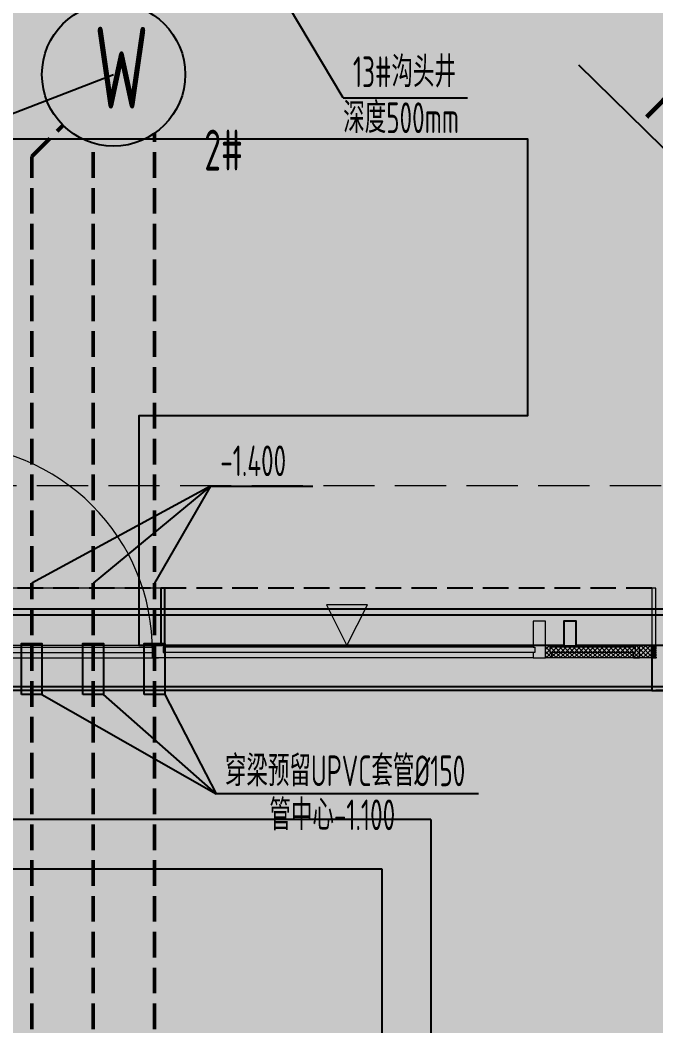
# Model space of a CAD drawing. Header units: inches. Extents: x 143994 to 247866, y 243815 to 272761.
# Drawn here: x 233331 to 236438, y 259888 to 264802 of the extents above; entities that cross this region are included whole.
import ezdxf
from ezdxf.enums import TextEntityAlignment as Align

# ---------------------------------------------------------------- set-up
doc = ezdxf.new("R2010")
doc.units = ezdxf.units.IN
doc.header["$LTSCALE"] = 1000
doc.header["$MEASUREMENT"] = 0
doc.linetypes.add('DASH', pattern=[0.35, 0.25, -0.1])
doc.layers.get('DEFPOINTS').update_dxf_attribs({"color": 62})
for name, color, linetype in [('0-dim', 90, 'Continuous'), ('0-fm', 30, 'Continuous'), ('0-word', 131, 'Continuous'), ('0-建筑1F', 127, 'Continuous'), ('0-建筑2F', 127, 'Continuous'), ('00污水标注', 130, 'Continuous'), ('00雨水标注', 3, 'Continuous'), ('A-S-face(建筑粉刷线)', 136, 'Continuous'), ('A-Wall-Patn', 255, 'Continuous'), ('I-finish', 8, 'Continuous'), ('PUB_HATCH', 8, 'Continuous')]:
    doc.layers.add(name, color=color, linetype=linetype)
for name, color, linetype, lineweight in [('00污水管', 120, 'DASH', 50), ('A-M-Glass-Sill', 8, 'Continuous', 9), ('A-M-Stone', 11, 'Continuous', 15), ('MQ-HZ幕墙绘制', 6, 'Continuous', 13), ('散水线', 8, 'Continuous', 15)]:
    doc.layers.add(name, color=color, linetype=linetype, lineweight=lineweight)
doc.styles.add('ECADI', font='hzs.shx', dxfattribs={"width": 0.7, "bigfont": 'hztxt.shx'})
doc.styles.add('HS2', font='')
doc.styles.get('HS2').set_extended_font_data('SimHei')
pattern_1 = [(270, (1330.9525, 145.3926), (1.649778, -3e-16), [0.9525, -1.905]), (30, (1330.9525, 145.3926), (-0.824889, 1.4287496586), [0.9525, -1.905]), (330, (1330.9525, 144.4401), (0.824889, 1.4287496586), [0.9525, -1.905])]

# ---------------------------------------------------------------- blocks, each defined once
blk = doc.blocks.new('SLOP MARK')
at = {"layer": '0-dim', "color": 4}
blk.add_lwpolyline([(-13.8, 0), (13.8, 0), (9.47, 2.5)], dxfattribs=at)
at = {"layer": '0-word', "style": 'HS2', "flags": 4}
blk.add_attdef('i=1%', text='', height=3.5, dxfattribs=at).set_placement((-1.897, 1), align=Align.CENTER)
blk = doc.blocks.new('A$C0DD370A0')
at = {"layer": '0-fm'}
ref = blk.add_blockref('SLOP MARK', (-10515, 17704.3), dxfattribs=dict(at, xscale=50, yscale=50, zscale=50, rotation=315.594088245056))
ref.add_attrib('i=1%', 'i=1%', dxfattribs={"layer": '0-word', "height": 175, "rotation": 315.5941, "style": 'HS2'}).set_placement((-10547.8, 17806.4), align=Align.CENTER)
blk = doc.blocks.new('144')
at = {"layer": 'A-M-Glass-Sill'}
h = blk.add_hatch(color=127, dxfattribs=at)
h.dxf.hatch_style = 1
h.paths.add_polyline_path([(650376.9, -378410.3), (650476.9, -378210.3), (650276.9, -378210.3)])
at = {"layer": 'MQ-HZ幕墙绘制'}
h = blk.add_hatch(dxfattribs=at)
h.set_pattern_fill('HEX', color=127, angle=-90, style=0)
h.set_pattern_definition(pattern_1)
h.paths.add_polyline_path([(651886.9, -378413.3), (651886.9, -378467.3), (651869.9, -378467.3), (651869.9, -378413.3)])
at = {"layer": 'A-M-Glass-Sill', "color": 127}
blk.add_lwpolyline([(650376.9, -378410.3), (650376.9, -378410.3), (650476.9, -378210.3), (650276.9, -378210.3)], close=True, dxfattribs=at)
at = {"layer": 'A-S-face(建筑粉刷线)', "color": 127}
blk.add_line((651886.9, -378630.3), (652586.9, -378630.3), dxfattribs=at)
blk.add_lwpolyline([(651866.9, -378470.3), (651866.9, -378630.3), (651886.9, -378630.3)], dxfattribs=at)
at = {"layer": 'MQ-HZ幕墙绘制', "color": 127}
for p, q in [((649466.9, -378410.3), (649466.9, -378130.3)), ((649466.9, -378130.3), (649486.9, -378130.3)), ((649486.9, -378130.3), (649486.9, -378410.3)), ((651866.9, -378130.3), (651866.9, -378410.3)), ((651886.9, -378130.3), (651866.9, -378130.3)), ((651346.9, -378290.3), (651286.9, -378290.3)), ((651286.9, -378290.3), (651286.9, -378410.3)), ((651346.9, -378410.3), (651346.9, -378290.3)), ((649426.9, -378410.3), (649486.9, -378410.3)), ((649426.9, -378470.3), (649426.9, -378410.3)), ((649486.9, -378410.3), (649466.9, -378410.3)), ((649486.9, -378418.3), (649478.9, -378418.3)), ((649478.9, -378418.3), (649478.9, -378443.3)), ((649478.9, -378443.3), (649486.9, -378443.3)), ((649486.9, -378410.3), (651286.9, -378410.3)), ((649486.9, -378410.3), (649486.9, -378418.3)), ((651286.9, -378418.3), (649486.9, -378418.3)), ((651286.9, -378443.3), (649486.9, -378443.3)), ((649486.9, -378443.3), (649486.9, -378470.3)), ((651286.9, -378410.3), (651346.9, -378410.3)), ((651346.9, -378410.3), (651286.9, -378410.3)), ((651286.9, -378410.3), (651286.9, -378418.3)), ((651286.9, -378418.3), (651294.9, -378418.3)), ((651294.9, -378443.3), (651286.9, -378443.3)), ((651286.9, -378443.3), (651286.9, -378470.3)), ((651294.9, -378418.3), (651294.9, -378443.3)), ((651346.9, -378470.3), (651346.9, -378410.3)), ((651346.9, -378410.3), (651376.9, -378410.3)), ((651346.9, -378470.3), (651346.9, -378410.3)), ((651376.9, -378418.3), (651368.9, -378418.3)), ((651368.9, -378418.3), (651368.9, -378443.3)), ((651368.9, -378443.3), (651376.9, -378443.3)), ((651376.9, -378410.3), (651776.9, -378410.3)), ((651376.9, -378410.3), (651376.9, -378418.3)), ((651776.9, -378418.3), (651376.9, -378418.3)), ((651776.9, -378443.3), (651376.9, -378443.3)), ((651376.9, -378443.3), (651376.9, -378470.3)), ((651806.9, -378410.3), (651776.9, -378410.3)), ((651776.9, -378410.3), (651776.9, -378418.3)), ((651776.9, -378418.3), (651784.9, -378418.3)), ((651784.9, -378443.3), (651776.9, -378443.3)), ((651776.9, -378443.3), (651776.9, -378470.3)), ((651784.9, -378418.3), (651784.9, -378443.3)), ((651806.9, -378410.3), (651866.9, -378410.3)), ((651806.9, -378470.3), (651806.9, -378410.3)), ((651806.9, -378470.3), (651806.9, -378410.3)), ((651866.9, -378410.3), (651866.9, -378470.3)), ((651866.9, -378410.3), (651886.9, -378410.3)), ((649486.9, -378470.3), (649426.9, -378470.3)), ((651286.9, -378470.3), (649486.9, -378470.3)), ((651286.9, -378470.3), (651346.9, -378470.3)), ((651376.9, -378470.3), (651346.9, -378470.3)), ((651776.9, -378470.3), (651376.9, -378470.3)), ((651776.9, -378470.3), (651806.9, -378470.3)), ((651866.9, -378470.3), (651806.9, -378470.3))]:
    blk.add_line(p, q, dxfattribs=at)
at = {"layer": 'MQ-HZ幕墙绘制', "color": 127, "lineweight": -3}
blk.add_lwpolyline([(651866.9, -378470.3), (651866.9, -378410.3), (651883.9, -378410.3), (651883.9, -378410.3), (651886.9, -378410.3), (651886.9, -378413.3), (651869.9, -378413.3), (651869.9, -378467.3), (651886.9, -378467.3), (651886.9, -378470.3), (651883.9, -378470.3), (651883.9, -378470.3), (651866.9, -378470.3, -0.000051)], format="xyb", dxfattribs=at)
at = {"layer": 'MQ-HZ幕墙绘制', "color": 127}
blk.add_arc((648420.2, -378437), 1006.7, 359.8126, 90.1874, dxfattribs=at)
at = {"layer": 'PUB_HATCH', "color": 127, "linetype": 'DASH', "ltscale": 0.5}
blk.add_line((651866.9, -378130.3), (648356.9, -378130.3), dxfattribs=at)
at = {"layer": 'PUB_HATCH', "color": 127}
blk.add_line((651866.9, -378630.3), (648356.9, -378630.3), dxfattribs=at)
at = {"layer": '散水线', "color": 127, "linetype": 'DASH'}
blk.add_line((652961.9, -377630.3), (647136.9, -377630.3), dxfattribs=at)
blk = doc.blocks.new('1442323')
at = {"layer": 'MQ-HZ幕墙绘制'}
h = blk.add_hatch(dxfattribs=at)
h.set_pattern_fill('HEX', color=127, angle=-90, style=0)
h.set_pattern_definition(pattern_1)
h.paths.add_polyline_path([(693936.9, -378502.3), (693936.9, -378556.3), (693919.9, -378556.3), (693919.9, -378502.3)])
at = {"layer": 'A-M-Stone', "color": 127}
blk.add_line((694636.9, -378319.3), (693936.9, -378319.3), dxfattribs=at)
at = {"layer": 'A-S-face(建筑粉刷线)', "color": 127}
blk.add_line((694636.9, -378719.3), (693936.9, -378719.3), dxfattribs=at)
blk.add_lwpolyline([(693916.9, -378559.3), (693916.9, -378719.3), (693936.9, -378719.3)], dxfattribs=at)
at = {"layer": 'I-finish', "color": 127}
for p, q in [((692836.9, -379349.3), (690256.9, -379349.3)), ((692836.9, -379348.5), (692836.9, -384519.5)), ((690256.9, -379589.3), (692596.9, -379589.3)), ((692596.9, -379589.3), (692596.9, -384519.5))]:
    blk.add_line(p, q, dxfattribs=at)
at = {"layer": 'MQ-HZ幕墙绘制', "color": 127}
for p, q in [((691536.9, -378219.3), (690406.9, -378219.3)), ((691536.9, -378499.3), (691536.9, -378219.3)), ((693916.9, -378219.3), (693916.9, -378499.3)), ((693936.9, -378219.3), (693916.9, -378219.3)), ((693936.9, -378499.3), (693936.9, -378219.3)), ((693396.9, -378379.3), (693336.9, -378379.3)), ((693336.9, -378379.3), (693336.9, -378499.3)), ((693396.9, -378499.3), (693396.9, -378379.3)), ((691476.9, -378499.3), (690466.9, -378499.3)), ((691506.9, -378499.3), (691476.9, -378499.3)), ((691476.9, -378499.3), (691476.9, -378507.3)), ((691506.9, -378499.3), (691536.9, -378499.3)), ((691536.9, -378499.3), (693336.9, -378499.3)), ((691536.9, -378499.3), (691536.9, -378507.3)), ((693336.9, -378499.3), (693396.9, -378499.3)), ((693396.9, -378499.3), (693336.9, -378499.3)), ((693336.9, -378499.3), (693336.9, -378507.3)), ((693396.9, -378499.3), (693916.9, -378499.3)), ((693396.9, -378559.3), (693396.9, -378499.3)), ((693396.9, -378559.3), (693396.9, -378499.3)), ((693916.9, -378499.3), (693916.9, -378559.3)), ((693916.9, -378499.3), (693936.9, -378499.3)), ((690466.9, -378507.3), (691476.9, -378507.3)), ((690466.9, -378532.3), (691476.9, -378532.3)), ((691476.9, -378507.3), (691484.9, -378507.3)), ((691484.9, -378532.3), (691476.9, -378532.3)), ((691476.9, -378532.3), (691476.9, -378559.3)), ((691484.9, -378507.3), (691484.9, -378532.3)), ((691536.9, -378507.3), (691528.9, -378507.3)), ((691528.9, -378507.3), (691528.9, -378532.3)), ((691528.9, -378532.3), (691536.9, -378532.3)), ((693336.9, -378507.3), (691536.9, -378507.3)), ((693336.9, -378532.3), (691536.9, -378532.3)), ((691536.9, -378532.3), (691536.9, -378559.3)), ((693336.9, -378507.3), (693344.9, -378507.3)), ((693344.9, -378532.3), (693336.9, -378532.3)), ((693336.9, -378532.3), (693336.9, -378559.3)), ((693344.9, -378507.3), (693344.9, -378532.3)), ((690466.9, -378559.3), (691476.9, -378559.3)), ((691476.9, -378559.3), (691506.9, -378559.3)), ((691536.9, -378559.3), (691506.9, -378559.3)), ((693336.9, -378559.3), (691536.9, -378559.3)), ((693336.9, -378559.3), (693396.9, -378559.3)), ((693916.9, -378559.3), (693396.9, -378559.3))]:
    blk.add_line(p, q, dxfattribs=at)
at = {"layer": 'MQ-HZ幕墙绘制', "color": 127, "linetype": 'Continuous'}
for p, q in [((693396.9, -378518.7), (693416.3, -378499.3)), ((693396.9, -378541.1), (693438.8, -378499.3)), ((693401.2, -378559.3), (693461.2, -378499.3)), ((693473.8, -378559.3), (693413.8, -378499.3)), ((693423.7, -378559.3), (693483.7, -378499.3)), ((693496.2, -378559.3), (693436.2, -378499.3)), ((693446.1, -378559.3), (693506.1, -378499.3)), ((693518.7, -378559.3), (693458.7, -378499.3)), ((693468.6, -378559.3), (693528.6, -378499.3)), ((693541.1, -378559.3), (693481.1, -378499.3)), ((693491, -378559.3), (693551, -378499.3)), ((693563.6, -378559.3), (693503.6, -378499.3)), ((693513.5, -378559.3), (693573.5, -378499.3)), ((693586, -378559.3), (693526, -378499.3)), ((693535.9, -378559.3), (693595.9, -378499.3)), ((693608.5, -378559.3), (693548.5, -378499.3)), ((693558.4, -378559.3), (693618.4, -378499.3)), ((693630.9, -378559.3), (693570.9, -378499.3)), ((693580.8, -378559.3), (693640.8, -378499.3)), ((693653.4, -378559.3), (693593.4, -378499.3)), ((693603.3, -378559.3), (693663.3, -378499.3)), ((693675.8, -378559.3), (693615.8, -378499.3)), ((693625.7, -378559.3), (693685.7, -378499.3)), ((693698.3, -378559.3), (693638.3, -378499.3)), ((693648.2, -378559.3), (693708.2, -378499.3)), ((693720.7, -378559.3), (693660.7, -378499.3)), ((693670.6, -378559.3), (693730.6, -378499.3)), ((693743.2, -378559.3), (693683.2, -378499.3)), ((693693.1, -378559.3), (693753.1, -378499.3)), ((693765.7, -378559.3), (693705.7, -378499.3)), ((693715.5, -378559.3), (693775.5, -378499.3)), ((693788.1, -378559.3), (693728.1, -378499.3)), ((693738, -378559.3), (693798, -378499.3)), ((693810.6, -378559.3), (693750.6, -378499.3)), ((693760.4, -378559.3), (693820.4, -378499.3)), ((693833, -378559.3), (693773, -378499.3)), ((693782.9, -378559.3), (693842.9, -378499.3)), ((693855.5, -378559.3), (693795.5, -378499.3)), ((693805.3, -378559.3), (693865.3, -378499.3)), ((693877.9, -378559.3), (693817.9, -378499.3)), ((693827.8, -378559.3), (693887.8, -378499.3)), ((693900.4, -378559.3), (693840.4, -378499.3)), ((693850.2, -378559.3), (693910.2, -378499.3)), ((693916.9, -378553.4), (693862.8, -378499.3)), ((693916.9, -378531), (693885.3, -378499.3)), ((693916.9, -378508.5), (693907.7, -378499.3)), ((693451.3, -378559.3), (693396.9, -378504.9)), ((693428.9, -378559.3), (693396.9, -378527.3)), ((693406.4, -378559.3), (693396.9, -378549.8)), ((693872.7, -378559.3), (693916.9, -378515.1)), ((693895.1, -378559.3), (693916.9, -378537.5))]:
    blk.add_line(p, q, dxfattribs=at)
at = {"layer": 'MQ-HZ幕墙绘制', "color": 127, "lineweight": -3}
blk.add_lwpolyline([(693916.9, -378559.3), (693916.9, -378499.3), (693933.9, -378499.3), (693933.9, -378499.3), (693936.9, -378499.3), (693936.9, -378502.3), (693919.9, -378502.3), (693919.9, -378556.3), (693936.9, -378556.3), (693936.9, -378559.3), (693933.9, -378559.3), (693933.9, -378559.3), (693916.9, -378559.3, -0.000051)], format="xyb", dxfattribs=at)
at = {"layer": 'PUB_HATCH', "color": 127, "linetype": 'DASH', "ltscale": 0.5}
blk.add_line((693916.9, -378219.3), (691536.9, -378219.3), dxfattribs=at)
at = {"layer": 'PUB_HATCH', "color": 127}
blk.add_line((693916.9, -378719.3), (690406.9, -378719.3), dxfattribs=at)
blk = doc.blocks.new('污水检查井')
at = {"layer": '00污水标注'}
blk.add_circle((-1841099.8, -241691.9), 300, dxfattribs=at)
at = {"layer": '00污水标注', "style": 'ECADI', "width": 0.7}
blk.add_text('W', height=342.9, dxfattribs=at).set_placement((-1841180.9, -241834.5))

msp = doc.modelspace()

# ---------------------------------------------------------------- hatches: boundary and pattern name
at = {"layer": 'DEFPOINTS'}
h = msp.add_hatch(dxfattribs=at)
h.set_pattern_fill('ANSI31', color=250)
h.set_pattern_definition([(45, (0, 0), (-1.122532015, 1.122532015), [])])
h.paths.add_polyline_path([(247866.03, 243814.78), (223286.02, 243814.78), (223286.02, 270814.78), (247866.03, 270814.78)])

# ---------------------------------------------------------------- linework, layer by layer
at = {"layer": '00污水标注'}
for p, q in [((232116.1, 263893.73), (233788.03, 264536.1)), ((234261.14, 262524.98), (233388.14, 262051.65)), ((234261.14, 262524.98), (233688.14, 262051.65)), ((234261.14, 262524.98), (233988.14, 262051.65)), ((234261.14, 262524.98), (234762.07, 262524.98))]:
    msp.add_line(p, q, dxfattribs=at)
at = {"layer": '00污水管', "ltscale": 0.5}
for p, q in [((233388.14, 264135.39), (233540.95, 264288.21)), ((233988.14, 262106.65), (233988.14, 264248.95)), ((233688.14, 262106.65), (233688.14, 264200.66)), ((233388.14, 262106.65), (233388.14, 264135.39)), ((233388.14, 257422.45), (233388.14, 262051.65)), ((233688.14, 257422.45), (233688.14, 262051.65)), ((233988.14, 257422.45), (233988.14, 262051.65))]:
    msp.add_line(p, q, dxfattribs=at)
at = {"layer": '00雨水标注'}
for q in [(234643.43, 264870.86), (235517.47, 264422.71)]:
    msp.add_line((234909.47, 264422.71), q, dxfattribs=at)
at = {"layer": '00雨水标注', "color": 1}
for p, q in [((233438.14, 261506.65), (234289.75, 261022.58)), ((234289.75, 261022.58), (233738.14, 261506.65)), ((234038.14, 261506.65), (234289.75, 261022.58)), ((235571.75, 261022.58), (234289.75, 261022.58))]:
    msp.add_line(p, q, dxfattribs=at)
for points in [[(233338.14, 261506.65), (233338.14, 261756.65), (233438.14, 261756.65), (233438.14, 261506.65)], [(233638.14, 261506.65), (233638.14, 261756.65), (233738.14, 261756.65), (233738.14, 261506.65)], [(233938.14, 261506.65), (233938.14, 261756.65), (234038.14, 261756.65), (234038.14, 261506.65)]]:
    msp.add_lwpolyline(points, close=True, dxfattribs=at)
at = {"layer": 'A-Wall-Patn'}
for p, q in [((232388.2, 261896.1), (237513.2, 261896.1)), ((232738.2, 261546.1), (237513.2, 261546.1))]:
    msp.add_line(p, q, dxfattribs=at)
at = {"layer": 'A-Wall-Patn', "color": 11}
msp.add_lwpolyline([(215828.2, 253131.1), (215828.2, 260486.1), (217958.2, 260486.1), (217958.2, 264126.1), (222398.2, 264126.1), (222398.2, 264396.1), (223398.2, 264396.1), (223398.2, 260436.1), (225208.2, 260436.1), (225208.2, 264126.1), (230718.2, 264126.1), (230718.2, 258286.1), (232358.2, 258286.1), (232358.2, 261926.1), (237483.2, 261926.1), (237483.2, 262196.1), (238483.2, 262196.1), (238483.2, 261926.1), (242918.2, 261926.1), (242918.2, 258286.1), (245048.2, 258286.1), (245048.2, 250931.1)], dxfattribs=at)
at = {"layer": 'DEFPOINTS'}
msp.add_lwpolyline([(237518.2, 265601.1), (237518.2, 262196.1), (237358.2, 262196.1), (237358.2, 261926.1), (236588.15, 261926.1), (236588.15, 262026.1), (236568.15, 262026.1), (236568.15, 261746.1), (236048.15, 261746.1), (236048.15, 261866.1), (235988.15, 261866.1), (235988.15, 261746.1), (234038.2, 261746.1), (234038.2, 262026.1), (234018.2, 262026.1), (234018.2, 261746.1), (233913.2, 261746.1), (233913.2, 262871.1), (235813.2, 262871.1), (235813.2, 264221.1), (233013.2, 264221.1)], dxfattribs=at)

# ---------------------------------------------------------------- block references
at = {"layer": '0-建筑1F'}
msp.add_blockref('144', (-415448.72, 640156.38), dxfattribs=at)
at = {"layer": '0-建筑2F'}
msp.add_blockref('1442323', (-457498.72, 640245.41), dxfattribs=at)
at = {"layer": '00污水标注', "xscale": 1.166666666666667, "yscale": 1.166666666666667, "zscale": 1.166666666666667}
msp.add_blockref('污水检查井', (2381737.85, 546510.02), dxfattribs=at)
at = {"layer": 'DEFPOINTS'}
msp.add_blockref('A$C0DD370A0', (247068.19, 246396.11), dxfattribs=at)

# ---------------------------------------------------------------- texts
at = {"layer": '00污水标注', "style": 'ECADI', "width": 0.7}
for s, height, p in [('2#', 200, (234231.48, 264066.82)), ('-1.400', 150, (234309.45, 262573.89))]:
    msp.add_text(s, height=height, dxfattribs=at).set_placement(p)
at = {"layer": '00雨水标注', "style": 'ECADI', "width": 0.7}
for s, p in [('13#沟头井', (234957.78, 264474.43)), ('深度500mm', (234910.4, 264249.96))]:
    msp.add_text(s, height=150, dxfattribs=at).set_placement(p)
at = {"layer": '00雨水标注', "color": 1, "style": 'ECADI', "width": 0.7}
for s, p in [('穿梁预留UPVC套管%%C150', (234332.26, 261059.27)), ('管中心-1.100', (234549.73, 260844.35))]:
    msp.add_text(s, height=150, dxfattribs=at).set_placement(p)

doc.saveas('drawing.dxf')
